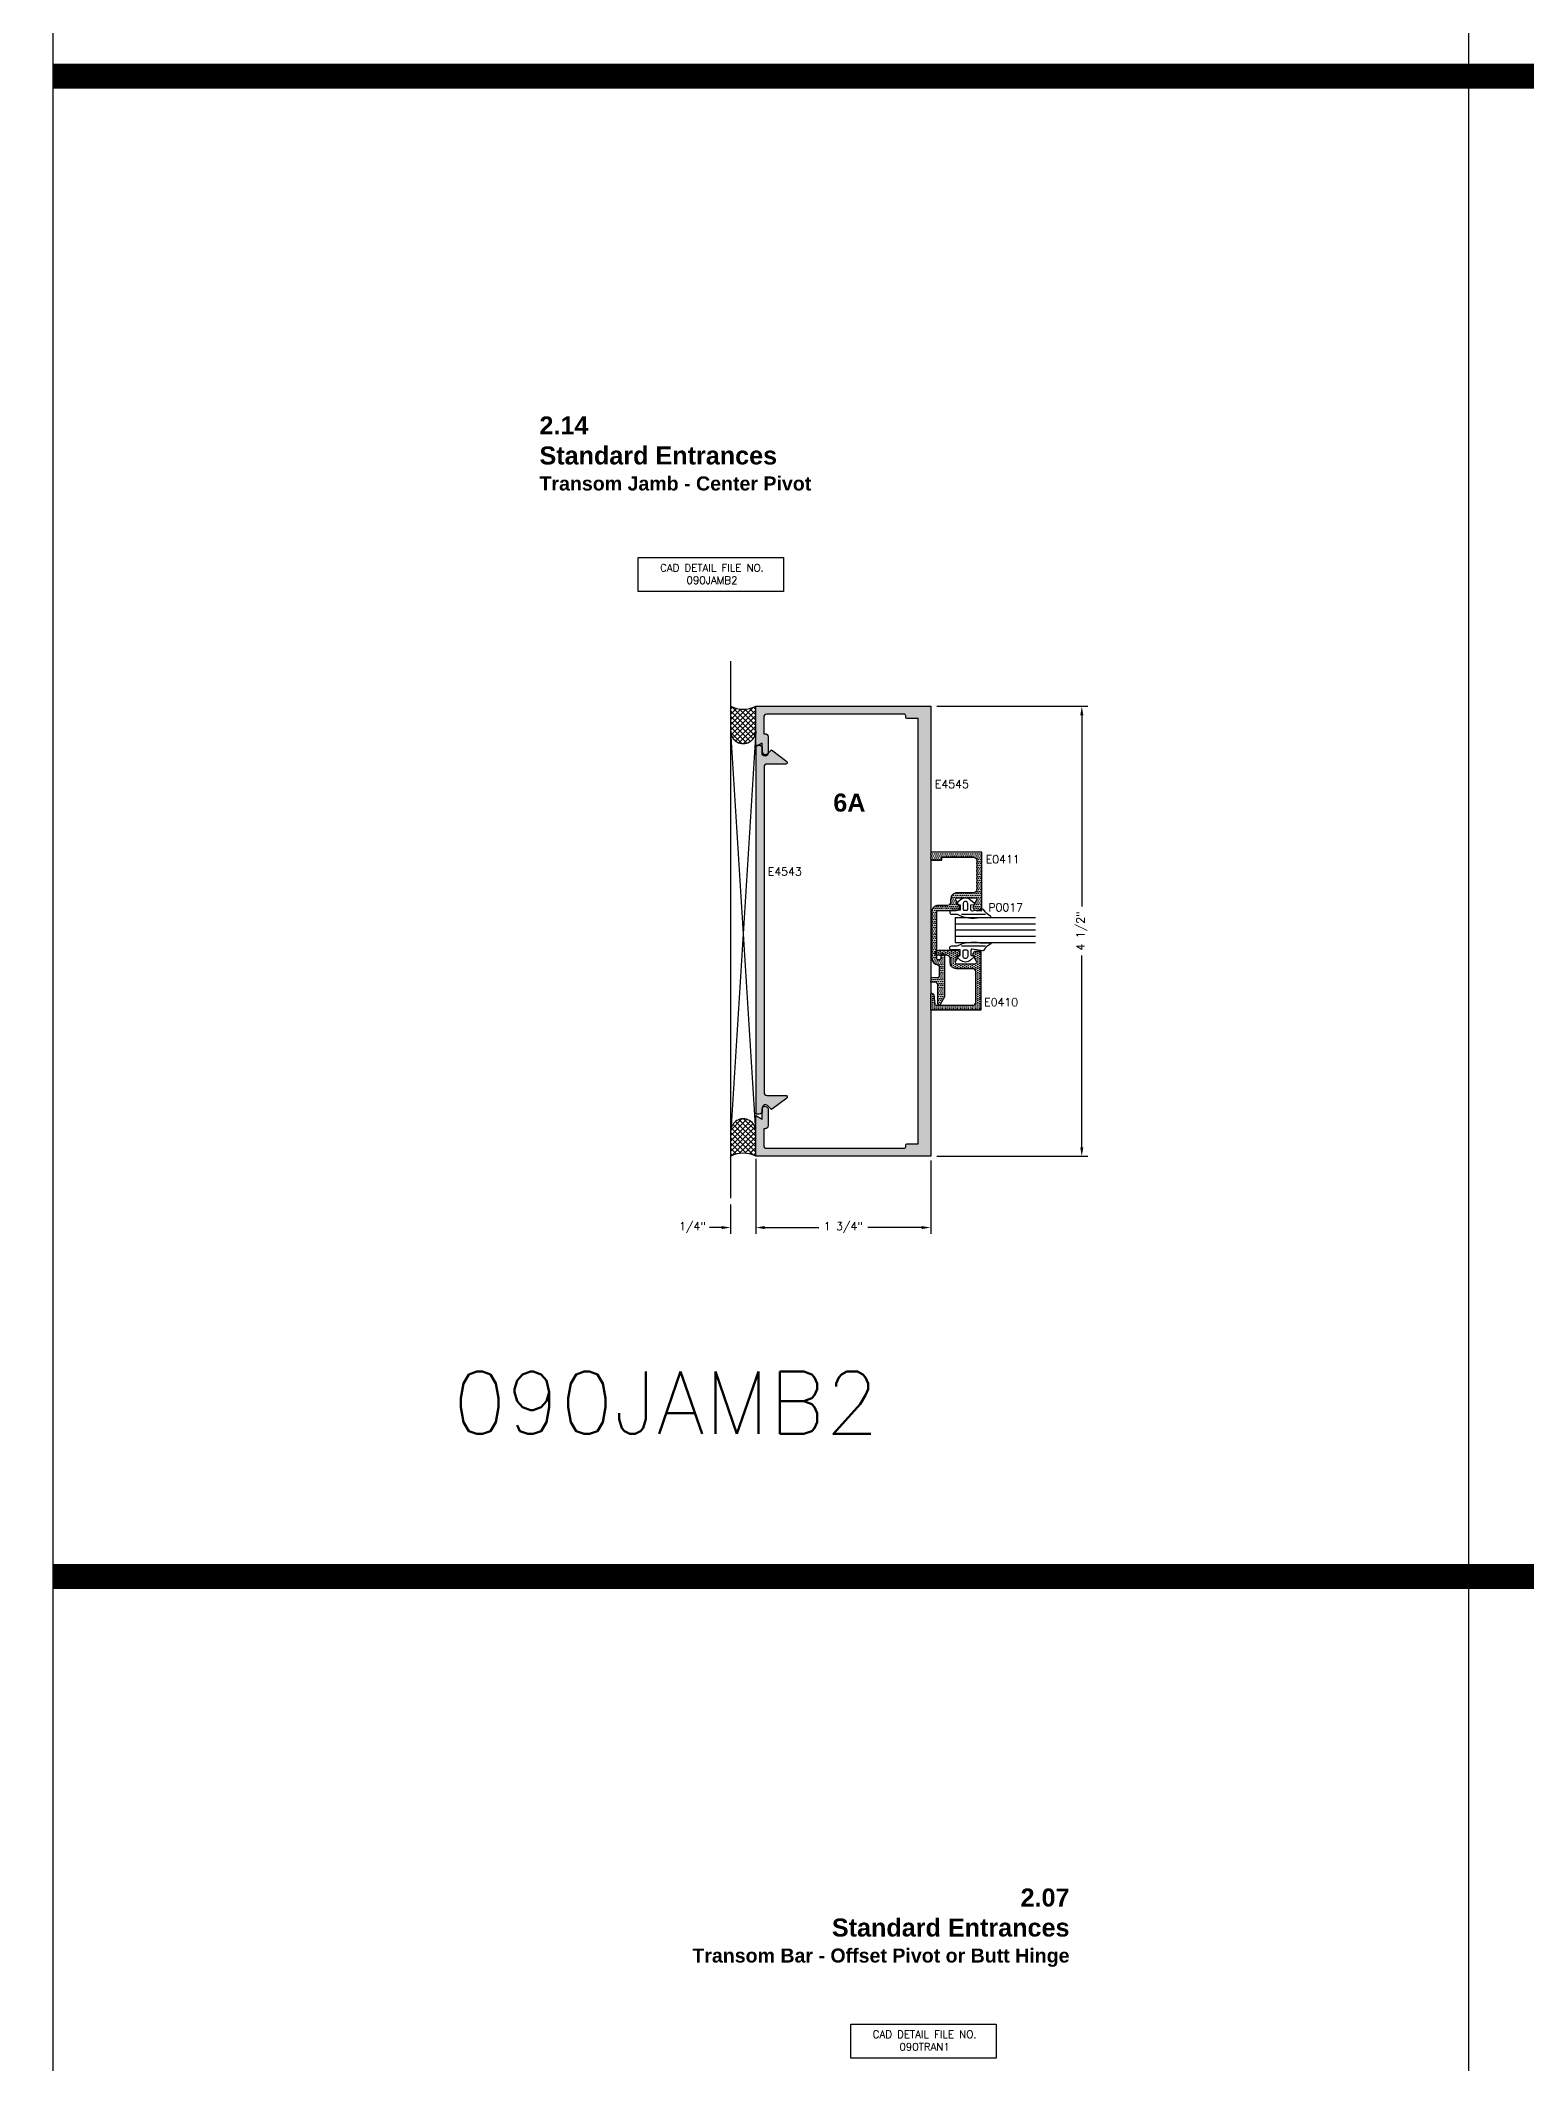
# Model space of a CAD drawing. Extents: x 0 to 130, y 0 to 90.
# Drawn here: x 0.12 to 14.98, y 25.01 to 45.24 of the extents above; entities that cross this region are included whole.
import ezdxf

# ---------------------------------------------------------------- set-up
doc = ezdxf.new("R2010")
doc.units = 0
doc.header["$MEASUREMENT"] = 0
doc.header["$PDMODE"] = 3
doc.layers.get('0').update_dxf_attribs({"linetype": 'CONTINUOUS'})
doc.layers.get('DEFPOINTS').update_dxf_attribs({"linetype": 'CONTINUOUS'})
for name, color, linetype in [('R-ANNO-DIMS', 3, 'CONTINUOUS'), ('R-ANNO-TEXT', 6, 'CONTINUOUS'), ('R-DET1', 4, 'CONTINUOUS'), ('R-DET2', 2, 'CONTINUOUS'), ('R-DET3', 5, 'CONTINUOUS'), ('R-OTLN', 1, 'CONTINUOUS'), ('R-PAT1', 5, 'CONTINUOUS'), ('TITLE', 7, 'CONTINUOUS')]:
    doc.layers.add(name, color=color, linetype=linetype)
doc.styles.get("Standard").update_dxf_attribs({"font": 'simplex'})
doc.dimstyles.new('1X', dxfattribs={"dimscale": 0, "dimtxt": 0.08, "dimasz": 0.09, "dimexe": 0.062, "dimexo": 0.062, "dimgap": 0.045, "dimtad": 0, "dimdec": 4, "dimzin": 4, "dimtxsty": 'STANDARD', "dimcen": 0, "dimazin": 3, "dimtp": 0.02, "dimtfac": 1, "dimtdec": 4, "dimtofl": 0, "dimtmove": 0, "dimatfit": 3, "dimtolj": 1, "dimtzin": 4})
pattern_1 = [(0, (4.131768, 31.666675), (0.009375, 0.01875), [0, -0.01875])]

# ---------------------------------------------------------------- blocks, each defined once
blk = doc.blocks.new('*D95')
at = {"layer": 'DEFPOINTS', "color": 0}
for p in [(7.275, 34.117), (9.024, 34.102), (9.024, 33.369)]:
    blk.add_point(p, dxfattribs=at)
at = {"layer": 'R-ANNO-DIMS', "color": 0}
for p, q in [((7.275, 34.055), (7.275, 33.307)), ((9.024, 34.04), (9.024, 33.307)), ((7.365, 33.369), (7.905, 33.369)), ((8.934, 33.369), (8.395, 33.369))]:
    blk.add_line(p, q, dxfattribs=at)
for points in [[(7.365, 33.384), (7.365, 33.354), (7.275, 33.369)], [(8.934, 33.384), (8.934, 33.354), (9.024, 33.369)]]:
    blk.add_solid(points, dxfattribs=at)
at = {"layer": 'R-ANNO-DIMS', "color": 0, "insert": (8.15, 33.369), "char_height": 0.08, "attachment_point": 5}
blk.add_mtext('\\A1;1 3/4"', dxfattribs=at)
blk = doc.blocks.new('*D96')
at = {"layer": 'DEFPOINTS', "color": 0}
for p in [(7.275, 34.117), (7.024, 33.661), (7.275, 33.369)]:
    blk.add_point(p, dxfattribs=at)
at = {"layer": 'R-ANNO-DIMS', "color": 0}
for p, q in [((7.275, 34.055), (7.275, 33.307)), ((7.024, 33.599), (7.024, 33.307)), ((6.934, 33.369), (6.813, 33.369)), ((7.365, 33.369), (7.455, 33.369))]:
    blk.add_line(p, q, dxfattribs=at)
for points in [[(6.934, 33.384), (6.934, 33.354), (7.024, 33.369)], [(7.365, 33.384), (7.365, 33.354), (7.275, 33.369)]]:
    blk.add_solid(points, dxfattribs=at)
at = {"layer": 'R-ANNO-DIMS', "color": 0, "insert": (6.642, 33.369), "char_height": 0.08, "attachment_point": 5}
blk.add_mtext('\\A1;1/4"', dxfattribs=at)
blk = doc.blocks.new('*D97')
at = {"layer": 'DEFPOINTS', "color": 0}
for p in [(9.024, 38.581), (10.534, 38.581), (9.024, 34.081)]:
    blk.add_point(p, dxfattribs=at)
at = {"layer": 'R-ANNO-DIMS', "color": 0}
for p, q in [((9.086, 38.581), (10.596, 38.581)), ((10.534, 38.491), (10.534, 36.579)), ((10.534, 34.171), (10.534, 36.089)), ((9.086, 34.081), (10.596, 34.081))]:
    blk.add_line(p, q, dxfattribs=at)
for points in [[(10.519, 38.491), (10.549, 38.491), (10.534, 38.581)], [(10.519, 34.171), (10.549, 34.171), (10.534, 34.081)]]:
    blk.add_solid(points, dxfattribs=at)
at = {"layer": 'R-ANNO-DIMS', "color": 0, "insert": (10.534, 36.334), "char_height": 0.08, "attachment_point": 5, "rotation": 90}
blk.add_mtext('\\A1;4 1/2"', dxfattribs=at)

msp = doc.modelspace()

# ---------------------------------------------------------------- hatches: boundary and pattern name
at = {"layer": 'R-PAT1'}
h = msp.add_hatch(dxfattribs=at)
h.set_pattern_fill('ANSI37', color=256, scale=0.3, angle=-90, style=0)
h.set_pattern_definition([(315, (0.2243, 41.08933), (0.0265165, 0.0265165), []), (45, (0.2243, 41.08933), (-0.0265165, 0.0265165), [])])
h.paths.add_polyline_path([(7.2744202, 38.5814849, -0.2499996235), (7.0244202, 38.5814849), (7.0244202, 38.3315339), (7.025399, 38.3158722, 0.8820054923), (7.2734413, 38.3158722), (7.27442, 38.3315308)])
h = msp.add_hatch(dxfattribs=at)
h.set_pattern_fill('DOTS', color=256, scale=0.3, style=0)
h.set_pattern_definition(pattern_1)
edge = h.paths.add_edge_path()
edge.add_arc((7.3684202, 38.2748576), 0.031, 0.00000763, 89.96486484, ccw=False)
edge.add_line((7.3994202, 38.2748576), (7.3994202, 38.112485))
edge.add_arc((7.3684202, 38.112485), 0.031, -180, 0, ccw=False)
edge.add_line((7.3374202, 38.112485), (7.3374202, 38.2118579))
edge.add_line((7.3374202, 38.2118579), (7.2744202, 38.1754848))
edge.add_line((7.2744202, 38.1754848), (7.2744202, 38.5814849))
edge.add_line((7.2744202, 38.5814849), (9.0244202, 38.5814849))
edge.add_line((9.0244202, 38.5814849), (9.0244205, 36.3314849))
edge.add_line((9.0244205, 36.3314849), (9.0244205, 34.0814849))
edge.add_line((9.0244205, 34.0814849), (7.2744202, 34.0814849))
edge.add_line((7.2744202, 34.0814849), (7.2744202, 34.4874849))
edge.add_line((7.2744202, 34.4874849), (7.3374202, 34.4511119))
edge.add_line((7.3374202, 34.4511119), (7.3374202, 34.5504849))
edge.add_arc((7.3684202, 34.5504849), 0.031, -0.00000006, 180.00000006, ccw=False)
edge.add_line((7.3994202, 34.5504849), (7.3994202, 34.3881119))
edge.add_arc((7.3684202, 34.3881119), 0.031, -89.96493088, 0.00001976, ccw=False)
edge.add_line((7.3684392, 34.3571119), (7.3544202, 34.3571119))
edge.add_line((7.3544202, 34.3571119), (7.3544202, 34.1924849))
edge.add_arc((7.3854202, 34.1924849), 0.031, 180, 270)
edge.add_line((7.3854202, 34.1614849), (8.7594206, 34.1614849))
edge.add_arc((8.7594206, 34.1764849), 0.015, 270, 360)
edge.add_line((8.7744206, 34.1764849), (8.7744205, 34.1914849))
edge.add_arc((8.7894205, 34.1914849), 0.015, 90, 180, ccw=False)
edge.add_line((8.7894205, 34.2064849), (8.8994206, 34.2064849))
edge.add_line((8.8994206, 34.2064849), (8.8994206, 36.3314859))
edge.add_line((8.8994206, 36.3314859), (8.8994204, 38.4564849))
edge.add_line((8.8994204, 38.4564849), (8.7894205, 38.4564849))
edge.add_arc((8.7894204, 38.4714847), 0.0149998, 179.99934793, 270.0002701, ccw=False)
edge.add_line((8.7744206, 38.4714849), (8.7744206, 38.4864849))
edge.add_arc((8.7594206, 38.4864849), 0.015, 0, 90.00038197)
edge.add_line((8.7594205, 38.5014849), (7.3854202, 38.5014849))
edge.add_arc((7.3854202, 38.4704849), 0.031, 90.00001307, 179.99996845)
edge.add_line((7.3544202, 38.4704849), (7.3544202, 38.3058576))
edge.add_line((7.3544202, 38.3058576), (7.3684392, 38.3058576))
h = msp.add_hatch(dxfattribs=at)
h.set_pattern_fill('DOTS', color=256, scale=0.3, style=0)
h.set_pattern_definition(pattern_1)
edge = h.paths.add_edge_path()
edge.add_arc((7.5750299, 34.6757403), 0.015, -53.32849881, 90, ccw=False)
edge.add_line((7.5839883, 34.6637092), (7.4308714, 34.5497408))
edge.add_line((7.4308714, 34.5497408), (7.3929502, 34.5876619))
edge.add_arc((7.3710298, 34.5657415), 0.031, 44.99994772, 179.99998152)
edge.add_line((7.3400298, 34.5657416), (7.3400299, 34.533741))
edge.add_arc((7.3090299, 34.533741), 0.031, -90.00001848, 0, ccw=False)
edge.add_line((7.3090299, 34.502741), (7.2780298, 34.5027409))
edge.add_line((7.2780298, 34.5027409), (7.2780298, 38.1907409))
edge.add_line((7.2780298, 38.1907409), (7.3090299, 38.1907409))
edge.add_arc((7.3090299, 38.1597409), 0.031, 0, 90.00003697, ccw=False)
edge.add_line((7.3400299, 38.1597409), (7.3400298, 38.1277399))
edge.add_arc((7.3710298, 38.1277399), 0.031, 180, 315.00045742)
edge.add_line((7.3929503, 38.1058197), (7.4308714, 38.1437409))
edge.add_line((7.4308714, 38.1437409), (7.5839883, 38.0297719))
edge.add_arc((7.5750299, 38.0177409), 0.015, -90, 53.32827068, ccw=False)
edge.add_line((7.5750299, 38.0027409), (7.3890299, 38.0027409))
edge.add_arc((7.3890299, 37.9717409), 0.031, 90, 180)
edge.add_line((7.3580299, 37.9717409), (7.3580298, 34.7217408))
edge.add_arc((7.3890299, 34.7217408), 0.031, 180, 270)
edge.add_line((7.3890299, 34.6907407), (7.5750299, 34.6907403))
h = msp.add_hatch(dxfattribs=at)
h.set_pattern_fill('DOTS', color=256, scale=0.3, style=0)
h.set_pattern_definition(pattern_1)
edge = h.paths.add_edge_path()
edge.add_line((9.5344204, 36.5400662), (9.5344204, 37.1210662))
edge.add_line((9.5344204, 37.1210662), (9.0244204, 37.1210662))
edge.add_line((9.0244204, 37.1210662), (9.0244204, 37.0410662))
edge.add_line((9.0244204, 37.0410662), (9.1344204, 37.0410662))
edge.add_line((9.1344204, 37.0410662), (9.1344204, 37.0710662))
edge.add_line((9.1344204, 37.0710662), (9.4534204, 37.0710662))
edge.add_arc((9.4533509, 37.0399966), 0.0310696, 0.12822339, 89.87177661, ccw=False)
edge.add_line((9.4844204, 37.0400662), (9.4844204, 36.7460662))
edge.add_arc((9.4533509, 36.7461357), 0.0310696, 270.12822339, 359.87177661, ccw=False)
edge.add_line((9.4534204, 36.7150662), (9.2874204, 36.7150662))
edge.add_arc((9.2872908, 36.6501958), 0.0648705, 89.88550673, 180.11449327)
edge.add_line((9.2224204, 36.6500662), (9.2224204, 36.6210662))
edge.add_arc((9.1913509, 36.6211357), 0.0310696, 270.12822339, 359.87177661, ccw=False)
edge.add_line((9.1914204, 36.5900662), (9.0994204, 36.5900662))
edge.add_arc((9.0992908, 36.5251958), 0.0648705, 89.88550673, 180.11449327)
edge.add_line((9.0344204, 36.5250662), (9.0344204, 36.0642662))
edge.add_arc((9.1044369, 36.0642989), 0.0700165, 180.02678709, 263.26075619)
edge.add_arc((9.0942478, 35.9797216), 0.0151733, 0.54582269, 82.5300312, ccw=False)
edge.add_line((9.1094204, 35.9798662), (9.1094204, 35.8810662))
edge.add_arc((9.0943978, 35.8810888), 0.0150226, 270.086122, 359.913878, ccw=False)
edge.add_line((9.0944204, 35.8660662), (9.0244204, 35.8660662))
edge.add_line((9.0244204, 35.8660662), (9.0244204, 35.8260662))
edge.add_line((9.0244204, 35.8260662), (9.0614204, 35.8260662))
edge.add_arc((9.0613509, 35.7949966), 0.0310696, 0.12822339, 89.87177661, ccw=False)
edge.add_line((9.0924204, 35.7950662), (9.0924204, 35.6100662))
edge.add_arc((9.1074207, 35.6100505), 0.0150003, 179.9402052, 330.06963654)
edge.add_line((9.1204204, 35.6025662), (9.1644204, 35.6787662))
edge.add_line((9.1644204, 35.6787662), (9.1644204, 36.0862662))
edge.add_arc((9.1441324, 36.0861103), 0.0202886, 0.44030208, 48.33244013)
edge.add_arc((9.1443864, 36.0861085), 0.0201219, 48.87617048, 97.32653214)
edge.add_arc((9.1444174, 36.0862385), 0.019997, 97.46196679, 179.92080518)
edge.add_line((9.1244204, 36.0862662), (9.1244204, 36.0642662))
edge.add_arc((9.1044204, 36.0642662), 0.02, -180, 0, ccw=False)
edge.add_line((9.0844204, 36.0642662), (9.0844204, 36.2985662))
edge.add_line((9.0844204, 36.2985662), (9.0744204, 36.3085662))
edge.add_line((9.0744204, 36.3085662), (9.0844204, 36.3185662))
edge.add_line((9.0844204, 36.3185662), (9.0844204, 36.5250662))
edge.add_arc((9.099443, 36.5250436), 0.0150226, 90.086122, 179.913878, ccw=False)
edge.add_line((9.0994204, 36.5400662), (9.2799204, 36.5400662))
edge.add_arc((9.2799736, 36.5710662), 0.031, 269.90174735, 389.99995136)
edge.add_line((9.3068204, 36.5865662), (9.2744204, 36.6425662))
edge.add_arc((9.2874108, 36.6500662), 0.015, 89.96327194, 209.9999932, ccw=False)
edge.add_line((9.2874204, 36.6650662), (9.4694204, 36.6650662))
edge.add_arc((9.46943, 36.6500662), 0.015, -29.9999932, 90.03672806, ccw=False)
edge.add_line((9.4824204, 36.6425662), (9.4501204, 36.5865662))
edge.add_arc((9.4769672, 36.5710662), 0.031, 150.00003774, 269.91344951)
edge.add_line((9.4769204, 36.5400662), (9.5344204, 36.5400662))
h = msp.add_hatch(dxfattribs=at)
h.set_pattern_fill('DOTS', color=256, scale=0.3, angle=90, style=0)
h.set_pattern_definition([(90, (4.131768, 31.666675), (-0.01875, 0.009375), [0, -0.01875])])
edge = h.paths.add_edge_path()
edge.add_arc((9.0389704, 35.6959605), 0.0145568, -1.7452421, 181.7452421, ccw=False)
edge.add_line((9.0535204, 35.6955172), (9.0648204, 35.6037172))
edge.add_arc((9.0798649, 35.6056898), 0.0151733, 187.4699688, 269.45417731)
edge.add_line((9.0797204, 35.5905172), (9.4434204, 35.5905172))
edge.add_arc((9.4433509, 35.6215867), 0.0310696, 270.12822339, 359.87177661)
edge.add_line((9.4744204, 35.6215172), (9.4744204, 35.9255172))
edge.add_arc((9.4433509, 35.9254476), 0.0310696, 0.12822339, 89.87177661)
edge.add_line((9.4434204, 35.9565172), (9.2826204, 35.9565172))
edge.add_arc((9.2826319, 36.0217286), 0.0652115, 180.0100878, 269.9899122, ccw=False)
edge.add_line((9.2174204, 36.0217172), (9.2174204, 36.0605172))
edge.add_arc((9.1865216, 36.0606183), 0.030899, 359.81241429, 450.18758571)
edge.add_line((9.1864204, 36.0915172), (9.1094204, 36.0915172))
edge.add_line((9.1094204, 36.0915172), (9.0865204, 36.0883172))
edge.add_arc((9.0844259, 36.1031759), 0.0150056, 180.22424736, 278.02356776, ccw=False)
edge.add_line((9.0694204, 36.1031172), (9.0694204, 36.1105172))
edge.add_arc((9.1004899, 36.1104476), 0.0310696, 90.12822339, 179.87177661, ccw=False)
edge.add_line((9.1004204, 36.1415172), (9.2807204, 36.1415172))
edge.add_arc((9.2807736, 36.1105172), 0.031, -29.99995136, 90.09825265, ccw=False)
edge.add_line((9.3076204, 36.0950172), (9.2694204, 36.0290172))
edge.add_arc((9.2824108, 36.0215172), 0.015, 150.0000068, 270.03672806)
edge.add_line((9.2824204, 36.0065172), (9.4696204, 36.0065172))
edge.add_arc((9.46963, 36.0215172), 0.015, 269.96327194, 389.9999932)
edge.add_line((9.4826204, 36.0290172), (9.4502204, 36.0850172))
edge.add_arc((9.4770672, 36.1005172), 0.031, 89.90174735, 209.99995136, ccw=False)
edge.add_line((9.4771204, 36.1315172), (9.5244204, 36.1315172))
edge.add_line((9.5244204, 36.1315172), (9.5244204, 35.5405172))
edge.add_line((9.5244204, 35.5405172), (9.0244204, 35.5405172))
edge.add_line((9.0244204, 35.5405172), (9.0244204, 35.6955172))
h = msp.add_hatch(dxfattribs=at)
h.set_pattern_fill('ANSI37', color=256, scale=0.3, angle=-90, style=0)
h.set_pattern_definition([(45, (0.2243, 31.57364), (0.0265165, -0.0265165), []), (315, (0.2243, 31.57364), (-0.0265165, -0.0265165), [])])
h.paths.add_polyline_path([(7.2744202, 34.0814849, 0.2499996235), (7.0244202, 34.0814849), (7.0244202, 34.3314359), (7.025399, 34.3470976, -0.8820054923), (7.2734413, 34.3470976), (7.27442, 34.331439)])

# ---------------------------------------------------------------- linework, layer by layer
at = {"layer": 'R-ANNO-TEXT'}
for points in [[(6.1008783, 40.0681386), (7.5523582, 40.0681386), (7.5523582, 39.7260758), (6.1008783, 39.7260758)], [(8.2264776, 25.4066821), (9.6779575, 25.4066821), (9.6779575, 25.0646193), (8.2264776, 25.0646193)]]:
    msp.add_lwpolyline(points, close=True, dxfattribs=at)
at = {"layer": 'R-DET1', "color": 4, "linetype": 'CONTINUOUS'}
for points in [[(7.5750299, 34.6907403, -0.7220754185), (7.5839883, 34.6637092), (7.4308714, 34.5497408), (7.3929502, 34.5876619, 0.6681788512), (7.3400298, 34.5657416), (7.3400299, 34.533741, -0.4142136569), (7.3090299, 34.502741), (7.2780298, 34.5027409), (7.2780298, 38.1907409), (7.3090299, 38.1907409, -0.4142137513), (7.3400299, 38.1597409), (7.3400298, 38.1277399, 0.6681815249), (7.3929503, 38.1058197), (7.4308714, 38.1437409), (7.5839883, 38.0297719, -0.7220739042), (7.5750299, 38.0027409), (7.3890299, 38.0027409, 0.4142135624), (7.3580299, 37.9717409), (7.3580298, 34.7217408, 0.4142135624), (7.3890299, 34.6907407)], [(9.5344204, 36.5400662), (9.5344204, 37.1210662), (9.0244204, 37.1210662), (9.0244204, 37.0410662), (9.1344204, 37.0410662), (9.1344204, 37.0710662), (9.4534204, 37.0710662, -0.4129032258), (9.4844204, 37.0400662), (9.4844204, 36.7460662, -0.4129032258), (9.4534204, 36.7150662), (9.2874204, 36.7150662, 0.4153846154), (9.2224204, 36.6500662), (9.2224204, 36.6210662, -0.4129032258), (9.1914204, 36.5900662), (9.0994204, 36.5900662, 0.4153846154), (9.0344204, 36.5250662), (9.0344204, 36.0642662, 0.3800339806), (9.0962204, 35.9947662, -0.3738061462), (9.1094204, 35.9798662), (9.1094204, 35.8810662, -0.4133333333), (9.0944204, 35.8660662), (9.0244204, 35.8660662), (9.0244204, 35.8260662), (9.0614204, 35.8260662, -0.4129032258), (9.0924204, 35.7950662), (9.0924204, 35.6100662, 0.7682246479), (9.1204204, 35.6025662), (9.1644204, 35.6787662), (9.1644204, 36.0862662, 0.2120647108), (9.1576204, 36.1012662, 0.2146112786), (9.1418204, 36.1060662, 0.3761683196), (9.1244204, 36.0862662), (9.1244204, 36.0642662, -1), (9.0844204, 36.0642662), (9.0844204, 36.2985662), (9.0744204, 36.3085662), (9.0844204, 36.3185662), (9.0844204, 36.5250662, -0.4133333333), (9.0994204, 36.5400662), (9.2799204, 36.5400662, 0.5779217384), (9.3068204, 36.5865662), (9.2744204, 36.6425662, -0.5775639246), (9.2874204, 36.6650662), (9.4694204, 36.6650662, -0.5775639246), (9.4824204, 36.6425662), (9.4501204, 36.5865662, 0.5768466291), (9.4769204, 36.5400662), (9.5344204, 36.5400662)]]:
    msp.add_lwpolyline(points, format="xyb", close=True, dxfattribs=at)
at = {"layer": 'R-DET1', "linetype": 'CONTINUOUS'}
msp.add_lwpolyline([(9.0244204, 35.6955172, -1.0309337368), (9.0535204, 35.6955172), (9.0648204, 35.6037172, 0.3738061462), (9.0797204, 35.5905172), (9.4434204, 35.5905172, 0.4129032258), (9.4744204, 35.6215172), (9.4744204, 35.9255172, 0.4129032258), (9.4434204, 35.9565172), (9.2826204, 35.9565172, -0.4141104294), (9.2174204, 36.0217172), (9.2174204, 36.0605172, 0.4161327233), (9.1864204, 36.0915172), (9.1094204, 36.0915172), (9.0865204, 36.0883172, -0.4546691907), (9.0694204, 36.1031172), (9.0694204, 36.1105172, -0.4129032258), (9.1004204, 36.1415172), (9.2807204, 36.1415172, -0.5779217384), (9.3076204, 36.0950172), (9.2694204, 36.0290172, 0.5775639246), (9.2824204, 36.0065172), (9.4696204, 36.0065172, 0.5775639246), (9.4826204, 36.0290172), (9.4502204, 36.0850172, -0.5779217384), (9.4771204, 36.1315172), (9.5244204, 36.1315172), (9.5244204, 35.5405172), (9.0244204, 35.5405172), (9.0244204, 35.6955172)], format="xyb", close=True, dxfattribs=at)
at = {"layer": 'R-DET2'}
for p, q in [((9.2698167, 36.4680097), (9.2698167, 36.2180097)), ((9.2698167, 36.4680097), (10.0719505, 36.4680093)), ((9.2698167, 36.4055097), (10.0719505, 36.4055093)), ((10.0719505, 36.3430094), (9.2698167, 36.3430097)), ((9.2698167, 36.2805097), (10.0719505, 36.2805093)), ((9.2698167, 36.2180097), (10.0719505, 36.2180093))]:
    msp.add_line(p, q, dxfattribs=at)
for points in [[(9.5166227, 36.4700284), (9.6147313, 36.4700284, 0.4770370124), (9.6245123, 36.4821095, -0.1690634905), (9.5556061, 36.5440651, 0.3788088369), (9.5449535, 36.551946), (9.4396369, 36.532732, -0.3462419148), (9.4237653, 36.5426939), (9.4237653, 36.5967808), (9.4539626, 36.5978917, 0.6086559015), (9.459366, 36.6110364), (9.4228133, 36.6433471, 0.3786170875), (9.3197174, 36.6433471), (9.2831647, 36.6110364, 0.6086559015), (9.2885681, 36.5978917), (9.3187653, 36.5967808), (9.3187653, 36.5417808), (9.2337653, 36.5417808, 1), (9.2337653, 36.5017808), (9.2888048, 36.5017808, 0.1753644489)], [(9.3637653, 36.6278282, 0.3419987131), (9.3487653, 36.6084633), (9.3487653, 36.5497808, 0.4142135624), (9.3567653, 36.5417808), (9.3857653, 36.5417808, 0.4142135624), (9.3937653, 36.5497808), (9.3937653, 36.6084633, 0.3419987131), (9.3787653, 36.6278282, 0.1270166538)], [(9.5166226, 36.2159908), (9.6147312, 36.2159907, -0.4770370124), (9.6245122, 36.2039096, 0.1690634905), (9.555606, 36.1419541, -0.3788088369), (9.5449533, 36.1340733), (9.4396367, 36.1532874, 0.3462419148), (9.4237652, 36.1433254), (9.4237651, 36.0892385), (9.4539624, 36.0881276, -0.6086559015), (9.4593657, 36.0749829), (9.422813, 36.0426722, -0.3786170875), (9.3197171, 36.0426723), (9.2831645, 36.074983, -0.6086559015), (9.2885679, 36.0881278), (9.3187651, 36.0892386), (9.3187652, 36.1442386), (9.2337652, 36.1442387, -1), (9.2337652, 36.1842387), (9.2888047, 36.1842386, -0.1753644489)], [(9.3637651, 36.0581912, -0.3419987131), (9.3487651, 36.0775561), (9.3487652, 36.1362386, -0.4142135624), (9.3567652, 36.1442386), (9.3857652, 36.1442385, -0.4142135624), (9.3937652, 36.1362385), (9.3937651, 36.0775561, -0.3419987131), (9.3787651, 36.0581912, -0.1270166538)]]:
    msp.add_lwpolyline(points, format="xyb", close=True, dxfattribs=at)
for points in [[(9.3329551, 36.5017808), (9.5727312, 36.5020284)], [(9.332955, 36.1842386), (9.572731, 36.1839908)]]:
    msp.add_lwpolyline(points, dxfattribs=at)
at = {"layer": 'R-DET3'}
for p, q in [((7.0244202, 33.6611615), (7.0244202, 39.0327033)), ((7.27442, 38.3317039), (7.0244202, 34.3314849)), ((7.27442, 34.3312659), (7.0244202, 38.3314849))]:
    msp.add_line(p, q, dxfattribs=at)
at = {"layer": 'R-OTLN'}
msp.add_lwpolyline([(7.3684392, 38.3058576, -0.4140339256), (7.3994202, 38.2748576), (7.3994202, 38.112485, -1), (7.3374202, 38.112485), (7.3374202, 38.2118579), (7.2744202, 38.1754848), (7.2744202, 38.5814849), (9.0244202, 38.5814849), (9.0244205, 36.3314849), (9.0244205, 34.0814849), (7.2744202, 34.0814849), (7.2744202, 34.4874849), (7.3374202, 34.4511119), (7.3374202, 34.5504849, -1.000000001), (7.3994202, 34.5504849), (7.3994202, 34.3881119, -0.4140344031), (7.3684392, 34.3571119), (7.3544202, 34.3571119), (7.3544202, 34.1924849, 0.4142135624), (7.3854202, 34.1614849), (8.7594206, 34.1614849, 0.4142135624), (8.7744206, 34.1764849), (8.7744205, 34.1914849, -0.4142135624), (8.7894205, 34.2064849), (8.8994206, 34.2064849), (8.8994206, 36.3314859), (8.8994204, 38.4564849), (8.7894205, 38.4564849, -0.4142182764), (8.7744206, 38.4714849), (8.7744206, 38.4864849, 0.414215515), (8.7594205, 38.5014849), (7.3854202, 38.5014849, 0.4142133343), (7.3544202, 38.4704849), (7.3544202, 38.3058576)], format="xyb", close=True, dxfattribs=at)
at = {"layer": 'R-PAT1'}
for centre, radius, start, end in [((7.1494202, 38.8158603), 0.2656254, 241.92755367, 298.07244633), ((7.1494202, 38.3314849), 0.125, 180, 0.1003821), ((7.1494202, 34.3314849), 0.125, 359.8996179, 180), ((7.1494202, 33.8471095), 0.2656254, 61.92755367, 118.07244633)]:
    msp.add_arc(centre, radius, start, end, dxfattribs=at)
at = {"layer": 'TITLE'}
for p, q in [((14.4008628, 89.8789502), (14.4008628, 14.8789502)), ((0.25, 84.8789502), (0.25, 5.25))]:
    msp.add_line(p, q, dxfattribs=at)
at = {"layer": 'TITLE', "const_width": 0.25}
for points in [[(0.25, 44.8789502), (122.9080005, 44.8789502)], [(0.25, 29.8789502), (122.9080005, 29.8789502)]]:
    msp.add_lwpolyline(points, dxfattribs=at)

# ---------------------------------------------------------------- texts
msp.add_text('090JAMB2', height=0.625).set_placement((4.2472893, 31.3051919))
at = {"layer": 'R-ANNO-TEXT'}
for s, insert, char_height, width, attachment_point in [('CAD DETAIL FILE NO.\\P090JAMB2', (6.8375605, 40.0025559), 0.075, 1.875, 2), ('{\\fArial|b1|i0|c0|p34;6A}', (8.3715093, 37.7072786, 6.2106922), 0.18, 7.44, 3), ('CAD DETAIL FILE NO.\\P090TRAN1', (8.9631598, 25.3410994), 0.075, 1.875, 2)]:
    msp.add_mtext(s, dxfattribs=dict(at, insert=insert, char_height=char_height, width=width, attachment_point=attachment_point))
at = {"layer": 'R-ANNO-TEXT', "char_height": 0.08, "attachment_point": 4}
for s, insert in [('\\A1;E4545', (9.0654625, 37.8018971)), ('\\A1;E0411', (9.5739511, 37.0502962)), ('E4543', (7.3953284, 36.9281939)), ('\\A1;P0017', (9.5999812, 36.5698506)), ('\\A1;E0410', (9.5580981, 35.6221575))]:
    msp.add_mtext(s, dxfattribs=dict(at, insert=insert))
at = {"layer": 'TITLE', "char_height": 0.18, "width": 7.44}
for s, insert, attachment_point in [('{\\fArial|b1|i0|c0|p34;2.14\\PStandard Entrances\\P\\H0.7778x;Transom Jamb - Center Pivot}', (5.1130469, 41.477709, 6.2106922), 1), ('{\\fArial|b1|i0|c0|p34;2.07\\PStandard Entrances\\P\\H0.7778x;Transom Bar - Offset Pivot or Butt Hinge}', (10.4114063, 26.7612483, 6.2106922), 3)]:
    msp.add_mtext(s, dxfattribs=dict(at, insert=insert, attachment_point=attachment_point))

# ---------------------------------------------------------------- dimensions: what is measured, and where the dimension line sits
at = {"layer": 'R-ANNO-DIMS'}
dim = msp.add_linear_dim(base=(10.5338469, 38.5814849), p1=(9.0244205, 34.0814849), p2=(9.0244202, 38.5814849), angle=90, dimstyle='1X', override={"dimscale": 1, "dimpost": '"'}, dxfattribs=at)
dim.commit()
dim.dimension.update_dxf_attribs({"geometry": '*D97', "text_midpoint": (10.5338469, 36.3336256), "dimtype": 160})
dim = msp.add_linear_dim(base=(7.2746613, 33.3694567), p1=(7.0244202, 33.6611615), p2=(7.2746613, 34.1167556), dimstyle='1X', override={"dimscale": 1, "dimpost": '"'}, dxfattribs=at)
dim.commit()
dim.dimension.update_dxf_attribs({"geometry": '*D96', "text_midpoint": (6.6424202, 33.3694567), "dimtype": 160})
dim = msp.add_linear_dim(base=(9.0244202, 33.3694567), p1=(7.2746613, 34.1167556), p2=(9.0244202, 34.1016602), dimstyle='1X', override={"dimscale": 1, "dimpost": '"'}, dxfattribs=at)
dim.commit()
dim.dimension.update_dxf_attribs({"geometry": '*D95', "text_midpoint": (8.1495408, 33.3694567)})

doc.saveas('drawing.dxf')
